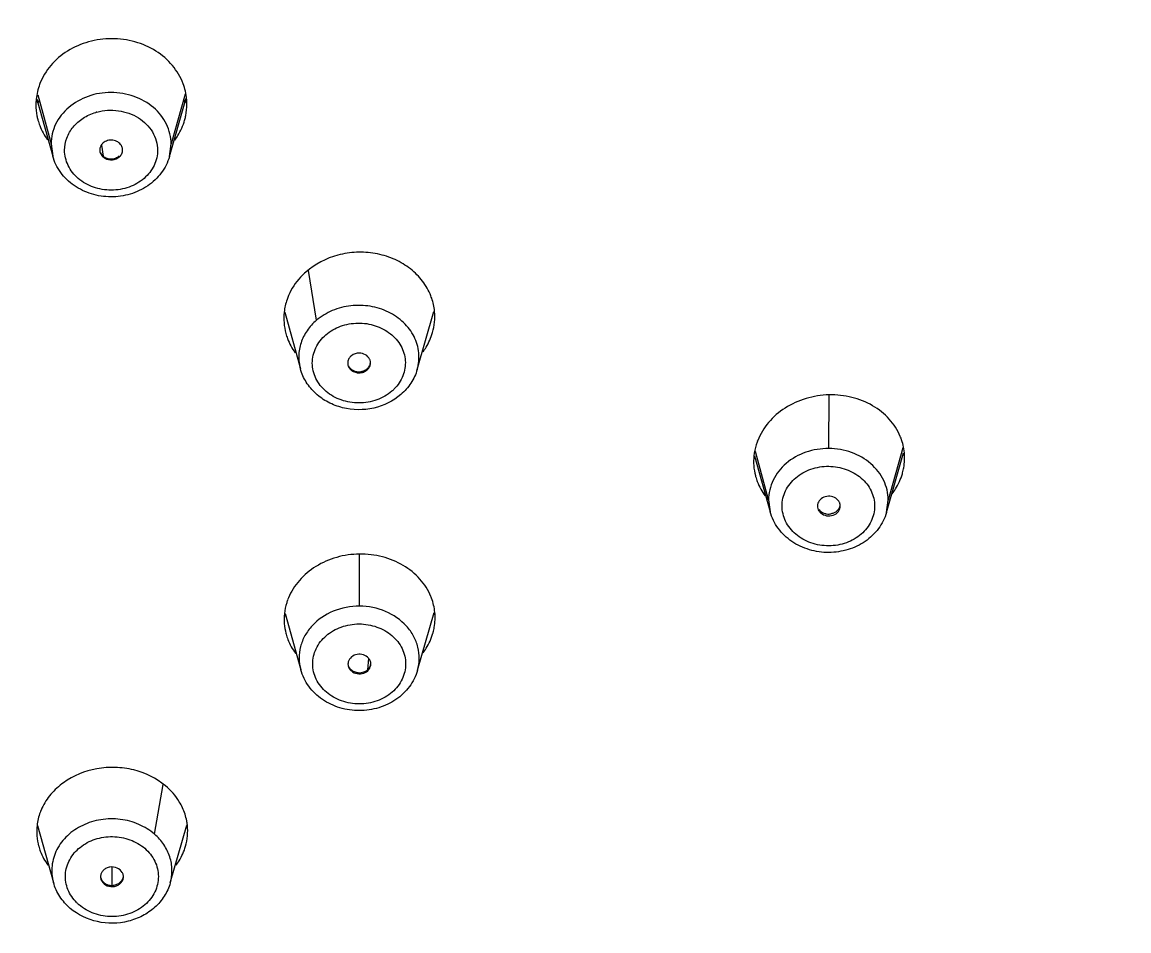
# Model space of a CAD drawing. Extents: x 881 to 2009, y 679 to 1506.
# Drawn here: x 1360.64 to 1384.82, y 1327.43 to 1347.27 of the extents above; entities that cross this region are included whole.
import ezdxf

# ---------------------------------------------------------------- set-up
doc = ezdxf.new("R2010")
doc.units = 0
doc.header["$LTSCALE"] = 10
doc.header["$MEASUREMENT"] = 0
doc.layers.add('1_1', color=7, linetype='CONTINUOUS')

msp = doc.modelspace()

# ---------------------------------------------------------------- linework, layer by layer
at = {"layer": '1_1', "color": 7, "linetype": 'Continuous'}
for p, q in [((1361.011, 1345.518), (1360.96, 1345.593)), ((1360.96, 1345.591), (1361.304, 1344.351)), ((1363.855, 1344.338), (1364.217, 1345.595)), ((1364.216, 1345.597), (1364.17, 1345.53)), ((1362.37, 1344.586), (1362.406, 1344.35)), ((1362.833, 1344.482), (1362.833, 1344.484)), ((1361.304, 1344.351), (1361.304, 1344.351)), ((1366.374, 1340.942), (1366.717, 1339.703)), ((1366.382, 1340.912), (1366.374, 1340.921)), ((1369.269, 1339.69), (1369.634, 1340.958)), ((1368.25, 1339.831), (1368.25, 1339.832)), ((1379.524, 1336.569), (1379.898, 1337.871)), ((1376.643, 1337.803), (1376.982, 1336.581)), ((1378.015, 1336.709), (1378.015, 1336.708)), ((1366.384, 1334.358), (1366.725, 1333.132)), ((1369.276, 1333.12), (1369.64, 1334.383)), ((1367.757, 1333.259), (1367.757, 1333.258)), ((1369.276, 1333.12), (1369.276, 1333.12)), ((1360.975, 1329.733), (1361.321, 1328.488)), ((1363.873, 1328.476), (1364.235, 1329.736))]:
    msp.add_line(p, q, dxfattribs=at)
at = {"layer": '1_1', "color": 9, "linetype": 'Continuous'}
for p, q in [((1360.978, 1345.69), (1361.268, 1344.616)), ((1364.197, 1345.7), (1363.894, 1344.615)), ((1361.268, 1344.616), (1361.304, 1344.351)), ((1363.856, 1344.339), (1363.894, 1344.615)), ((1367.069, 1340.763), (1366.892, 1341.854)), ((1378.264, 1337.963), (1378.268, 1339.135)), ((1376.946, 1336.84), (1376.661, 1337.898)), ((1379.88, 1337.976), (1379.562, 1336.839)), ((1376.946, 1336.84), (1376.981, 1336.582)), ((1379.524, 1336.569), (1379.562, 1336.839)), ((1368.006, 1334.52), (1368.01, 1335.658)), ((1368.207, 1333.376), (1368.184, 1333.133)), ((1363.529, 1329.542), (1363.715, 1330.63)), ((1362.595, 1328.82), (1362.6, 1328.424))]:
    msp.add_line(p, q, dxfattribs=at)
at = {"layer": '1_1', "color": 7, "linetype": 'Continuous'}
for centre, radius, start, end in [((1362.228, 1345.464), 1.291, 159.3937, 174.302), ((1362.241, 1345.459), 1.305, 158.7463, 159.4072), ((1362.955, 1345.477), 1.282, 5.3018, 20.7242), ((1362.186, 1345.469), 1.249, 174.356, 180.0826), ((1362.996, 1345.482), 1.242, 0.0708, 5.2437), ((1362.222, 1345.475), 1.285, 194.5498, 195.4625), ((1362.943, 1345.489), 1.295, 343.9825, 344.9221), ((1362.518, 1344.484), 0.185, 173.4182, 179.6293), ((1367.59, 1340.806), 1.235, 173.6439, 195.5393), ((1368.408, 1340.842), 1.247, 343.8998, 5.3949), ((1367.936, 1339.833), 0.186, 174.5703, 194.6329), ((1377.925, 1337.659), 1.308, 158.4488, 159.3075), ((1378.675, 1337.75), 1.246, 20.6432, 22.5758), ((1378.691, 1337.756), 1.229, 5.4655, 20.6529), ((1377.836, 1337.677), 1.216, 174.0183, 194.5513), ((1377.85, 1337.68), 1.23, 194.5136, 195.4864), ((1378.64, 1337.768), 1.28, 343.9675, 344.9456), ((1378.198, 1336.708), 0.183, 170.5947, 179.6869), ((1367.639, 1334.214), 1.28, 157.6979, 159.1051), ((1368.413, 1334.256), 1.25, 20.6771, 22.4917), ((1368.434, 1334.264), 1.227, 5.6274, 20.6941), ((1367.57, 1334.231), 1.208, 173.9403, 194.5772), ((1367.59, 1334.236), 1.229, 194.5458, 195.4811), ((1368.41, 1334.276), 1.252, 343.9654, 344.9245), ((1367.938, 1333.258), 0.181, 174.2401, 179.7181), ((1362.144, 1329.597), 1.19, 173.372, 195.5406), ((1363.061, 1329.609), 1.193, 343.8855, 6.1493), ((1362.531, 1328.611), 0.182, 173.7531, 180.0402)]:
    msp.add_arc(centre, radius, start, end, dxfattribs=at)
at = {"layer": '1_1', "color": 9, "linetype": 'Continuous'}
for centre, radius, start, end in [((1362.309, 1346.469), 1.639, 213.807, 215.7849), ((1362.847, 1346.502), 1.671, 324.0465, 325.7119), ((1362.568, 1344.223), 1.128, 105.4067, 106.647), ((1367.674, 1341.789), 1.583, 213.6595, 214.399), ((1368.262, 1341.883), 1.679, 324.7056, 325.3128), ((1368.107, 1339.919), 0.931, 310.8986, 315.2794), ((1378.505, 1338.827), 1.708, 323.8838, 325.6172), ((1377.885, 1338.635), 1.522, 214.1665, 214.8339), ((1377.897, 1338.644), 1.537, 214.8366, 217.089), ((1367.664, 1335.229), 1.571, 214.394, 217.0157), ((1368.296, 1335.316), 1.655, 323.1763, 325.2594), ((1362.257, 1330.614), 1.576, 215.2137, 215.7588), ((1362.492, 1328.712), 0.94, 225.3079, 229.5698)]:
    msp.add_arc(centre, radius, start, end, dxfattribs=at)
at = {"layer": '1_1', "color": 7, "linetype": 'Continuous'}
for points, knots in [([(1408.629, 1347.291), (1408.387, 1350.01), (1407.293, 1355.453), (1403.92, 1363.14), (1398.949, 1370.125), (1392.57, 1376.161), (1385.016, 1381.049), (1376.555, 1384.628), (1367.482, 1386.782), (1358.111, 1387.441), (1348.763, 1386.583), (1339.76, 1384.237), (1331.414, 1380.478), (1324.015, 1375.428), (1317.828, 1369.253), (1313.08, 1362.159), (1309.956, 1354.398), (1309.039, 1348.937), (1308.885, 1346.217)], [0, 0, 0, 0, 0.058147, 0.117164, 0.177537, 0.239517, 0.303127, 0.368165, 0.434243, 0.500845, 0.567391, 0.633308, 0.698098, 0.761407, 0.823071, 0.883159, 0.941969, 1, 1, 1, 1]), ([(1364.155, 1345.931), (1364.1, 1346.075), (1363.936, 1346.35), (1363.565, 1346.666), (1363.104, 1346.867), (1362.595, 1346.936), (1362.085, 1346.867), (1361.622, 1346.666), (1361.248, 1346.351), (1361.081, 1346.076), (1361.025, 1345.932)], [0, 0, 0, 0, 0.117836, 0.240661, 0.368372, 0.499117, 0.630034, 0.758213, 0.881647, 1, 1, 1, 1]), ([(1360.937, 1345.467), (1360.937, 1345.388), (1360.948, 1345.281), (1360.971, 1345.178), (1360.978, 1345.152)], [0, 0, 0, 0, 0.748537, 1, 1, 1, 1]), ([(1364.193, 1345.152), (1364.201, 1345.179), (1364.226, 1345.288), (1364.237, 1345.4), (1364.237, 1345.484)], [0, 0, 0, 0, 0.251721, 1, 1, 1, 1]), ([(1360.983, 1345.132), (1360.994, 1345.094), (1361.044, 1344.942), (1361.122, 1344.799), (1361.193, 1344.702)], [0, 0, 0, 0, 0.247665, 1, 1, 1, 1]), ([(1363.971, 1344.697), (1363.996, 1344.73), (1364.087, 1344.865), (1364.154, 1345.015), (1364.188, 1345.131)], [0, 0, 0, 0, 0.253975, 1, 1, 1, 1]), ([(1362.805, 1344.582), (1362.786, 1344.612), (1362.731, 1344.666), (1362.621, 1344.704), (1362.504, 1344.696), (1362.434, 1344.66), (1362.406, 1344.636)], [0, 0, 0, 0, 0.238578, 0.492411, 0.750862, 1, 1, 1, 1]), ([(1362.333, 1344.485), (1362.332, 1344.455), (1362.343, 1344.413), (1362.364, 1344.379), (1362.371, 1344.37)], [0, 0, 0, 0, 0.742961, 1, 1, 1, 1]), ([(1362.365, 1344.589), (1362.36, 1344.583), (1362.345, 1344.557), (1362.336, 1344.527), (1362.334, 1344.505)], [0, 0, 0, 0, 0.255345, 1, 1, 1, 1]), ([(1362.353, 1344.422), (1362.356, 1344.415), (1362.37, 1344.389), (1362.389, 1344.365), (1362.406, 1344.35)], [0, 0, 0, 0, 0.245124, 1, 1, 1, 1]), ([(1362.371, 1344.37), (1362.375, 1344.363), (1362.398, 1344.336), (1362.426, 1344.315), (1362.449, 1344.302)], [0, 0, 0, 0, 0.244453, 1, 1, 1, 1]), ([(1362.76, 1344.332), (1362.782, 1344.351), (1362.819, 1344.397), (1362.832, 1344.455), (1362.833, 1344.482)], [0, 0, 0, 0, 0.511198, 1, 1, 1, 1]), ([(1362.833, 1344.484), (1362.833, 1344.509), (1362.825, 1344.544), (1362.809, 1344.574), (1362.805, 1344.582)], [0, 0, 0, 0, 0.744167, 1, 1, 1, 1]), ([(1363.856, 1344.339), (1363.819, 1344.211), (1363.694, 1343.964), (1363.389, 1343.679), (1363.003, 1343.499), (1362.575, 1343.439), (1362.148, 1343.503), (1361.764, 1343.686), (1361.462, 1343.974), (1361.339, 1344.223), (1361.304, 1344.351)], [0, 0, 0, 0, 0.120508, 0.244019, 0.370911, 0.500014, 0.629115, 0.755998, 0.879497, 1, 1, 1, 1]), ([(1362.406, 1344.35), (1362.43, 1344.33), (1362.488, 1344.302), (1362.583, 1344.279), (1362.679, 1344.302), (1362.737, 1344.332), (1362.76, 1344.353)], [0, 0, 0, 0, 0.242438, 0.49849, 0.754587, 1, 1, 1, 1]), ([(1362.449, 1344.302), (1362.497, 1344.276), (1362.61, 1344.254), (1362.719, 1344.297), (1362.76, 1344.332)], [0, 0, 0, 0, 0.504622, 1, 1, 1, 1]), ([(1369.549, 1341.341), (1369.5, 1341.453), (1369.368, 1341.668), (1369.088, 1341.93), (1368.743, 1342.124), (1368.353, 1342.237), (1367.942, 1342.263), (1367.408, 1342.183), (1367.034, 1341.992), (1366.836, 1341.818)], [0, 0, 0, 0, 0.116089, 0.236286, 0.360828, 0.488912, 0.618976, 0.749008, 1, 1, 1, 1]), ([(1366.836, 1341.818), (1366.795, 1341.782), (1366.642, 1341.634), (1366.521, 1341.452), (1366.459, 1341.307)], [0, 0, 0, 0, 0.25599, 1, 1, 1, 1]), ([(1366.459, 1341.307), (1366.446, 1341.277), (1366.401, 1341.16), (1366.372, 1341.036), (1366.362, 1340.943)], [0, 0, 0, 0, 0.252582, 1, 1, 1, 1]), ([(1369.649, 1340.959), (1369.639, 1341.058), (1369.611, 1341.188), (1369.562, 1341.311), (1369.549, 1341.341)], [0, 0, 0, 0, 0.747864, 1, 1, 1, 1]), ([(1369.397, 1340.075), (1369.421, 1340.107), (1369.508, 1340.238), (1369.573, 1340.384), (1369.605, 1340.497)], [0, 0, 0, 0, 0.254572, 1, 1, 1, 1]), ([(1366.4, 1340.475), (1366.41, 1340.438), (1366.459, 1340.289), (1366.535, 1340.15), (1366.604, 1340.055)], [0, 0, 0, 0, 0.247477, 1, 1, 1, 1]), ([(1367.999, 1340.047), (1367.94, 1340.047), (1367.848, 1340.018), (1367.771, 1339.931), (1367.753, 1339.877), (1367.75, 1339.85)], [0, 0, 0, 0, 0.520347, 0.765755, 1, 1, 1, 1]), ([(1368.23, 1339.915), (1368.211, 1339.955), (1368.141, 1340.024), (1368.047, 1340.047), (1367.999, 1340.047)], [0, 0, 0, 0, 0.481562, 1, 1, 1, 1]), ([(1367.756, 1339.785), (1367.762, 1339.762), (1367.785, 1339.715), (1367.862, 1339.641), (1367.945, 1339.617), (1368, 1339.617)], [0, 0, 0, 0, 0.234976, 0.481386, 1, 1, 1, 1]), ([(1367.768, 1339.772), (1367.778, 1339.751), (1367.803, 1339.712), (1367.86, 1339.67), (1367.927, 1339.646), (1367.975, 1339.638), (1368, 1339.638)], [0, 0, 0, 0, 0.241222, 0.484892, 0.738771, 1, 1, 1, 1]), ([(1368, 1339.638), (1368.03, 1339.639), (1368.088, 1339.653), (1368.167, 1339.69), (1368.224, 1339.753), (1368.244, 1339.806), (1368.248, 1339.832)], [0, 0, 0, 0, 0.265329, 0.520438, 0.764908, 1, 1, 1, 1]), ([(1368, 1339.617), (1368.032, 1339.617), (1368.096, 1339.628), (1368.178, 1339.674), (1368.235, 1339.745), (1368.249, 1339.803), (1368.25, 1339.831)], [0, 0, 0, 0, 0.267255, 0.524665, 0.767651, 1, 1, 1, 1]), ([(1368.25, 1339.832), (1368.249, 1339.853), (1368.244, 1339.882), (1368.233, 1339.908), (1368.23, 1339.915)], [0, 0, 0, 0, 0.745812, 1, 1, 1, 1]), ([(1368.913, 1339.142), (1368.746, 1338.997), (1368.324, 1338.793), (1367.744, 1338.802), (1367.321, 1338.961), (1367.046, 1339.152), (1366.834, 1339.402), (1366.746, 1339.601), (1366.717, 1339.703)], [0, 0, 0, 0, 0.250378, 0.506129, 0.633355, 0.758101, 0.880155, 1, 1, 1, 1]), ([(1369.269, 1339.69), (1369.239, 1339.585), (1369.145, 1339.382), (1368.997, 1339.215), (1368.913, 1339.142)], [0, 0, 0, 0, 0.495272, 1, 1, 1, 1]), ([(1378.268, 1339.135), (1378.099, 1339.131), (1377.762, 1339.078), (1377.303, 1338.871), (1376.933, 1338.554), (1376.765, 1338.281), (1376.709, 1338.139)], [0, 0, 0, 0, 0.261193, 0.517677, 0.764488, 1, 1, 1, 1]), ([(1379.825, 1338.229), (1379.768, 1338.366), (1379.599, 1338.628), (1379.227, 1338.923), (1378.769, 1339.104), (1378.436, 1339.139), (1378.268, 1339.135)], [0, 0, 0, 0, 0.234529, 0.479742, 0.736089, 1, 1, 1, 1]), ([(1376.702, 1338.121), (1376.692, 1338.095), (1376.657, 1337.992), (1376.635, 1337.885), (1376.627, 1337.804)], [0, 0, 0, 0, 0.252341, 1, 1, 1, 1]), ([(1379.877, 1337.435), (1379.886, 1337.471), (1379.918, 1337.615), (1379.925, 1337.764), (1379.914, 1337.873)], [0, 0, 0, 0, 0.252313, 1, 1, 1, 1]), ([(1376.664, 1337.351), (1376.675, 1337.314), (1376.724, 1337.164), (1376.802, 1337.024), (1376.873, 1336.929)], [0, 0, 0, 0, 0.247629, 1, 1, 1, 1]), ([(1379.651, 1336.976), (1379.676, 1337.01), (1379.769, 1337.145), (1379.837, 1337.297), (1379.871, 1337.414)], [0, 0, 0, 0, 0.254945, 1, 1, 1, 1]), ([(1378.441, 1336.859), (1378.408, 1336.888), (1378.322, 1336.928), (1378.185, 1336.922), (1378.066, 1336.857), (1378.024, 1336.777), (1378.017, 1336.738)], [0, 0, 0, 0, 0.254455, 0.516766, 0.76783, 1, 1, 1, 1]), ([(1378.088, 1336.589), (1378.104, 1336.576), (1378.143, 1336.556), (1378.205, 1336.536), (1378.273, 1336.529), (1378.329, 1336.544), (1378.371, 1336.56), (1378.401, 1336.574), (1378.429, 1336.59), (1378.461, 1336.618), (1378.492, 1336.659), (1378.507, 1336.698), (1378.511, 1336.717)], [0, 0, 0, 0, 0.120088, 0.248211, 0.37963, 0.511413, 0.576928, 0.640692, 0.702592, 0.76448, 0.885955, 1, 1, 1, 1]), ([(1378.088, 1336.556), (1378.124, 1336.525), (1378.216, 1336.485), (1378.361, 1336.497), (1378.481, 1336.575), (1378.515, 1336.665), (1378.515, 1336.707)], [0, 0, 0, 0, 0.256572, 0.520229, 0.76986, 1, 1, 1, 1]), ([(1378.501, 1336.777), (1378.498, 1336.784), (1378.483, 1336.815), (1378.461, 1336.843), (1378.441, 1336.859)], [0, 0, 0, 0, 0.24562, 1, 1, 1, 1]), ([(1378.265, 1335.693), (1378.122, 1335.692), (1377.835, 1335.732), (1377.446, 1335.914), (1377.141, 1336.203), (1377.017, 1336.453), (1376.981, 1336.582)], [0, 0, 0, 0, 0.258191, 0.511996, 0.759029, 1, 1, 1, 1]), ([(1379.524, 1336.569), (1379.487, 1336.442), (1379.365, 1336.199), (1379.066, 1335.916), (1378.687, 1335.736), (1378.406, 1335.694), (1378.265, 1335.693)], [0, 0, 0, 0, 0.241096, 0.488109, 0.741817, 1, 1, 1, 1]), ([(1368.009, 1335.658), (1367.841, 1335.656), (1367.507, 1335.609), (1367.05, 1335.411), (1366.681, 1335.105), (1366.512, 1334.839), (1366.455, 1334.7)], [0, 0, 0, 0, 0.262355, 0.519019, 0.765278, 1, 1, 1, 1]), ([(1369.568, 1334.734), (1369.511, 1334.872), (1369.342, 1335.136), (1368.97, 1335.434), (1368.512, 1335.621), (1368.177, 1335.66), (1368.009, 1335.658)], [0, 0, 0, 0, 0.234186, 0.479698, 0.736349, 1, 1, 1, 1]), ([(1366.443, 1334.67), (1366.434, 1334.645), (1366.399, 1334.544), (1366.377, 1334.438), (1366.368, 1334.359)], [0, 0, 0, 0, 0.252133, 1, 1, 1, 1]), ([(1369.619, 1333.95), (1369.629, 1333.986), (1369.66, 1334.128), (1369.666, 1334.276), (1369.656, 1334.384)], [0, 0, 0, 0, 0.25192, 1, 1, 1, 1]), ([(1366.406, 1333.908), (1366.416, 1333.87), (1366.465, 1333.72), (1366.544, 1333.58), (1366.614, 1333.484)], [0, 0, 0, 0, 0.247139, 1, 1, 1, 1]), ([(1369.396, 1333.499), (1369.421, 1333.532), (1369.512, 1333.665), (1369.58, 1333.814), (1369.613, 1333.93)], [0, 0, 0, 0, 0.254866, 1, 1, 1, 1]), ([(1367.757, 1333.258), (1367.757, 1333.23), (1367.766, 1333.191), (1367.785, 1333.158), (1367.79, 1333.15)], [0, 0, 0, 0, 0.743775, 1, 1, 1, 1]), ([(1368.183, 1333.409), (1368.149, 1333.439), (1368.061, 1333.479), (1367.92, 1333.471), (1367.801, 1333.4), (1367.762, 1333.317), (1367.758, 1333.276)], [0, 0, 0, 0, 0.255276, 0.518131, 0.768629, 1, 1, 1, 1]), ([(1367.83, 1333.106), (1367.866, 1333.075), (1367.958, 1333.035), (1368.103, 1333.047), (1368.223, 1333.125), (1368.256, 1333.215), (1368.257, 1333.257)], [0, 0, 0, 0, 0.256553, 0.520181, 0.769862, 1, 1, 1, 1]), ([(1368.243, 1333.326), (1368.24, 1333.334), (1368.225, 1333.365), (1368.203, 1333.392), (1368.183, 1333.409)], [0, 0, 0, 0, 0.245615, 1, 1, 1, 1]), ([(1368.184, 1333.133), (1368.204, 1333.151), (1368.233, 1333.192), (1368.252, 1333.239), (1368.255, 1333.262)], [0, 0, 0, 0, 0.537817, 1, 1, 1, 1]), ([(1368.008, 1332.24), (1367.864, 1332.24), (1367.577, 1332.281), (1367.189, 1332.464), (1366.884, 1332.753), (1366.76, 1333.003), (1366.725, 1333.132)], [0, 0, 0, 0, 0.258223, 0.51201, 0.759034, 1, 1, 1, 1]), ([(1367.776, 1333.196), (1367.779, 1333.19), (1367.794, 1333.164), (1367.813, 1333.141), (1367.83, 1333.127)], [0, 0, 0, 0, 0.24607, 1, 1, 1, 1]), ([(1367.83, 1333.127), (1367.854, 1333.108), (1367.912, 1333.081), (1368.036, 1333.055), (1368.136, 1333.091), (1368.184, 1333.133)], [0, 0, 0, 0, 0.241565, 0.499593, 1, 1, 1, 1]), ([(1369.276, 1333.12), (1369.24, 1332.992), (1369.116, 1332.747), (1368.815, 1332.463), (1368.432, 1332.282), (1368.149, 1332.241), (1368.008, 1332.24)], [0, 0, 0, 0, 0.241054, 0.488064, 0.741771, 1, 1, 1, 1]), ([(1363.769, 1330.597), (1363.571, 1330.763), (1363.2, 1330.942), (1362.673, 1331.013), (1362.138, 1330.975), (1361.634, 1330.771), (1361.255, 1330.427), (1361.12, 1330.218), (1361.069, 1330.109)], [0, 0, 0, 0, 0.249537, 0.379779, 0.510536, 0.763433, 0.884116, 1, 1, 1, 1]), ([(1364.142, 1330.117), (1364.121, 1330.162), (1364.025, 1330.342), (1363.887, 1330.498), (1363.769, 1330.597)], [0, 0, 0, 0, 0.244857, 1, 1, 1, 1]), ([(1361.069, 1330.109), (1361.055, 1330.079), (1361.005, 1329.959), (1360.974, 1329.831), (1360.962, 1329.734)], [0, 0, 0, 0, 0.25297, 1, 1, 1, 1]), ([(1364.248, 1329.737), (1364.244, 1329.77), (1364.225, 1329.9), (1364.183, 1330.027), (1364.142, 1330.117)], [0, 0, 0, 0, 0.248449, 1, 1, 1, 1]), ([(1360.998, 1329.278), (1361.008, 1329.241), (1361.056, 1329.094), (1361.132, 1328.957), (1361.201, 1328.863)], [0, 0, 0, 0, 0.24666, 1, 1, 1, 1]), ([(1364, 1328.863), (1364.024, 1328.895), (1364.111, 1329.023), (1364.176, 1329.167), (1364.208, 1329.278)], [0, 0, 0, 0, 0.254812, 1, 1, 1, 1]), ([(1362.824, 1328.705), (1362.8, 1328.748), (1362.714, 1328.819), (1362.579, 1328.834), (1362.478, 1328.803), (1362.413, 1328.76), (1362.368, 1328.701), (1362.353, 1328.654), (1362.351, 1328.631)], [0, 0, 0, 0, 0.244815, 0.506852, 0.637882, 0.763967, 0.884228, 1, 1, 1, 1]), ([(1362.85, 1328.611), (1362.85, 1328.635), (1362.843, 1328.669), (1362.828, 1328.698), (1362.824, 1328.705)], [0, 0, 0, 0, 0.744599, 1, 1, 1, 1]), ([(1361.689, 1327.922), (1361.601, 1327.996), (1361.447, 1328.169), (1361.351, 1328.379), (1361.321, 1328.488)], [0, 0, 0, 0, 0.504941, 1, 1, 1, 1]), ([(1363.873, 1328.476), (1363.844, 1328.375), (1363.754, 1328.179), (1363.543, 1327.932), (1363.27, 1327.745), (1362.85, 1327.587), (1362.275, 1327.579), (1361.856, 1327.779), (1361.689, 1327.922)], [0, 0, 0, 0, 0.119817, 0.241822, 0.366493, 0.493636, 0.749361, 1, 1, 1, 1]), ([(1362.35, 1328.611), (1362.35, 1328.587), (1362.357, 1328.553), (1362.371, 1328.524), (1362.375, 1328.517)], [0, 0, 0, 0, 0.744599, 1, 1, 1, 1]), ([(1362.352, 1328.604), (1362.361, 1328.553), (1362.412, 1328.479), (1362.512, 1328.432), (1362.571, 1328.423), (1362.6, 1328.424)], [0, 0, 0, 0, 0.470414, 0.730325, 1, 1, 1, 1]), ([(1362.375, 1328.517), (1362.401, 1328.472), (1362.491, 1328.4), (1362.631, 1328.389), (1362.734, 1328.425), (1362.798, 1328.473), (1362.84, 1328.538), (1362.85, 1328.587), (1362.85, 1328.611)], [0, 0, 0, 0, 0.245933, 0.508989, 0.639882, 0.76527, 0.884766, 1, 1, 1, 1]), ([(1362.6, 1328.424), (1362.63, 1328.425), (1362.686, 1328.442), (1362.769, 1328.471), (1362.823, 1328.536), (1362.844, 1328.585), (1362.848, 1328.61)], [0, 0, 0, 0, 0.270979, 0.523888, 0.774923, 1, 1, 1, 1])]:
    msp.add_open_spline(points, degree=3, knots=knots, dxfattribs=at)
at = {"layer": '1_1', "color": 9, "linetype": 'Continuous'}
for points, knots in [([(1407.83, 1345.875), (1407.35, 1348.358), (1405.862, 1353.285), (1402.19, 1360.159), (1397.181, 1366.367), (1390.998, 1371.718), (1383.833, 1376.054), (1375.906, 1379.248), (1367.462, 1381.206), (1361.659, 1381.648), (1358.751, 1381.651)], [0, 0, 0, 0, 0.115585, 0.23338, 0.354112, 0.478106, 0.605282, 0.73519, 0.867081, 1, 1, 1, 1]), ([(1311.945, 1338.951), (1311.943, 1340.267), (1312.092, 1342.907), (1312.765, 1346.824), (1313.883, 1350.665), (1315.433, 1354.391), (1317.402, 1357.966), (1319.769, 1361.357), (1322.511, 1364.531), (1326.658, 1368.459), (1332.655, 1372.664), (1340.78, 1376.372), (1349.584, 1378.651), (1358.733, 1379.416), (1367.884, 1378.642), (1376.692, 1376.355), (1384.824, 1372.64), (1390.83, 1368.429), (1394.985, 1364.498), (1397.734, 1361.322), (1400.108, 1357.929), (1402.085, 1354.352), (1403.643, 1350.624), (1404.769, 1346.783), (1405.451, 1342.865), (1405.605, 1340.225), (1405.607, 1338.909)], [0, 0, 0, 0, 0.02886, 0.057821, 0.086962, 0.116375, 0.146131, 0.176287, 0.206881, 0.237936, 0.30135, 0.366425, 0.432753, 0.499756, 0.566777, 0.633154, 0.698306, 0.761811, 0.792913, 0.823555, 0.853754, 0.883548, 0.912994, 0.942159, 0.971134, 1, 1, 1, 1]), ([(1363.894, 1344.615), (1363.893, 1344.762), (1363.819, 1345.067), (1363.519, 1345.44), (1363.085, 1345.683), (1362.58, 1345.767), (1362.075, 1345.684), (1361.641, 1345.441), (1361.342, 1345.068), (1361.268, 1344.763), (1361.268, 1344.616)], [0, 0, 0, 0, 0.116169, 0.237771, 0.366604, 0.500242, 0.63381, 0.762477, 0.883906, 1, 1, 1, 1]), ([(1362.269, 1345.31), (1362.42, 1345.352), (1362.742, 1345.372), (1363.185, 1345.219), (1363.461, 1344.951), (1363.576, 1344.689), (1363.596, 1344.55), (1363.596, 1344.482)], [0, 0, 0, 0, 0.264459, 0.524132, 0.768168, 0.885239, 1, 1, 1, 1]), ([(1361.564, 1344.479), (1361.564, 1344.569), (1361.598, 1344.753), (1361.743, 1344.998), (1361.965, 1345.192), (1362.148, 1345.274), (1362.245, 1345.303)], [0, 0, 0, 0, 0.236293, 0.479665, 0.734301, 1, 1, 1, 1]), ([(1363.596, 1344.482), (1363.597, 1344.368), (1363.542, 1344.13), (1363.311, 1343.84), (1362.975, 1343.65), (1362.583, 1343.584), (1362.191, 1343.649), (1361.853, 1343.838), (1361.622, 1344.128), (1361.563, 1344.365), (1361.564, 1344.479)], [0, 0, 0, 0, 0.116101, 0.237463, 0.36608, 0.499647, 0.633306, 0.762172, 0.883757, 1, 1, 1, 1]), ([(1369.269, 1339.69), (1369.303, 1339.807), (1369.327, 1340.057), (1369.219, 1340.422), (1368.982, 1340.734), (1368.646, 1340.964), (1368.245, 1341.089), (1367.819, 1341.1), (1367.411, 1340.996), (1367.172, 1340.851), (1367.069, 1340.764)], [0, 0, 0, 0, 0.114554, 0.230238, 0.350522, 0.476789, 0.607975, 0.741202, 0.87289, 1, 1, 1, 1]), ([(1367.069, 1340.764), (1366.991, 1340.697), (1366.854, 1340.548), (1366.719, 1340.279), (1366.667, 1339.989), (1366.692, 1339.795), (1366.717, 1339.703)], [0, 0, 0, 0, 0.259682, 0.510395, 0.755347, 1, 1, 1, 1]), ([(1367.274, 1340.448), (1367.368, 1340.528), (1367.592, 1340.655), (1367.973, 1340.724), (1368.356, 1340.668), (1368.691, 1340.494), (1368.93, 1340.221), (1369.034, 1339.885), (1368.98, 1339.54), (1368.849, 1339.346), (1368.768, 1339.264)], [0, 0, 0, 0, 0.128611, 0.262031, 0.395802, 0.525168, 0.647557, 0.76419, 0.879822, 1, 1, 1, 1]), ([(1368.716, 1339.215), (1368.62, 1339.132), (1368.39, 1339.002), (1367.998, 1338.936), (1367.606, 1339), (1367.268, 1339.189), (1367.035, 1339.479), (1366.95, 1339.83), (1367.034, 1340.18), (1367.183, 1340.37), (1367.274, 1340.448)], [0, 0, 0, 0, 0.12862, 0.262163, 0.395825, 0.524676, 0.646306, 0.762499, 0.878561, 1, 1, 1, 1]), ([(1405.607, 1338.909), (1405.608, 1337.592), (1405.46, 1334.953), (1404.787, 1331.036), (1403.669, 1327.195), (1402.118, 1323.469), (1400.15, 1319.893), (1397.783, 1316.502), (1395.041, 1313.328), (1390.893, 1309.401), (1384.896, 1305.196), (1376.771, 1301.488), (1367.967, 1299.209), (1358.818, 1298.443), (1349.668, 1299.218), (1340.859, 1301.505), (1332.727, 1305.22), (1326.722, 1309.43), (1322.566, 1313.361), (1319.817, 1316.538), (1317.443, 1319.931), (1315.467, 1323.508), (1313.908, 1327.236), (1312.782, 1331.077), (1312.1, 1334.994), (1311.946, 1337.635), (1311.945, 1338.951)], [0, 0, 0, 0, 0.02886, 0.057821, 0.086962, 0.116375, 0.146131, 0.176287, 0.206881, 0.237936, 0.30135, 0.366425, 0.432753, 0.499756, 0.566777, 0.633154, 0.698306, 0.761811, 0.792913, 0.823555, 0.853754, 0.883548, 0.912994, 0.942159, 0.971134, 1, 1, 1, 1]), ([(1378.264, 1337.963), (1378.094, 1337.965), (1377.756, 1337.911), (1377.319, 1337.668), (1377.019, 1337.295), (1376.946, 1336.988), (1376.946, 1336.84)], [0, 0, 0, 0, 0.267272, 0.524769, 0.767758, 1, 1, 1, 1]), ([(1379.562, 1336.839), (1379.562, 1336.986), (1379.49, 1337.289), (1379.194, 1337.66), (1378.765, 1337.904), (1378.432, 1337.962), (1378.264, 1337.963)], [0, 0, 0, 0, 0.232301, 0.475375, 0.732822, 1, 1, 1, 1]), ([(1377.242, 1336.708), (1377.242, 1336.823), (1377.299, 1337.059), (1377.531, 1337.348), (1377.869, 1337.535), (1378.129, 1337.577), (1378.261, 1337.576)], [0, 0, 0, 0, 0.232257, 0.475212, 0.732678, 1, 1, 1, 1]), ([(1378.261, 1337.576), (1378.391, 1337.575), (1378.648, 1337.53), (1378.98, 1337.342), (1379.209, 1337.055), (1379.264, 1336.82), (1379.264, 1336.707)], [0, 0, 0, 0, 0.267215, 0.524623, 0.767661, 1, 1, 1, 1]), ([(1378.263, 1335.839), (1378.131, 1335.838), (1377.87, 1335.88), (1377.532, 1336.068), (1377.299, 1336.357), (1377.243, 1336.594), (1377.242, 1336.708)], [0, 0, 0, 0, 0.267192, 0.524741, 0.767809, 1, 1, 1, 1]), ([(1379.264, 1336.707), (1379.264, 1336.594), (1379.209, 1336.36), (1378.981, 1336.073), (1378.65, 1335.884), (1378.393, 1335.84), (1378.263, 1335.839)], [0, 0, 0, 0, 0.232411, 0.47534, 0.732664, 1, 1, 1, 1]), ([(1368.006, 1334.52), (1367.811, 1334.52), (1367.426, 1334.449), (1367.023, 1334.179), (1366.808, 1333.885), (1366.709, 1333.641), (1366.677, 1333.384), (1366.702, 1333.214), (1366.725, 1333.132)], [0, 0, 0, 0, 0.268499, 0.524383, 0.646812, 0.765773, 0.882829, 1, 1, 1, 1]), ([(1369.276, 1333.12), (1369.3, 1333.202), (1369.326, 1333.372), (1369.296, 1333.63), (1369.2, 1333.875), (1368.987, 1334.171), (1368.586, 1334.444), (1368.201, 1334.519), (1368.006, 1334.52)], [0, 0, 0, 0, 0.117158, 0.234205, 0.353165, 0.475604, 0.731535, 1, 1, 1, 1]), ([(1368.006, 1332.387), (1367.874, 1332.386), (1367.613, 1332.429), (1367.276, 1332.618), (1367.043, 1332.907), (1366.958, 1333.258), (1367.04, 1333.609), (1367.271, 1333.9), (1367.608, 1334.088), (1367.868, 1334.133), (1368, 1334.133)], [0, 0, 0, 0, 0.133689, 0.262536, 0.384175, 0.500346, 0.616407, 0.737803, 0.866394, 1, 1, 1, 1]), ([(1368, 1334.133), (1368.132, 1334.132), (1368.392, 1334.089), (1368.728, 1333.9), (1368.96, 1333.611), (1369.044, 1333.261), (1368.962, 1332.911), (1368.732, 1332.621), (1368.397, 1332.431), (1368.137, 1332.387), (1368.006, 1332.387)], [0, 0, 0, 0, 0.133698, 0.262527, 0.384165, 0.500353, 0.616432, 0.737815, 0.866405, 1, 1, 1, 1]), ([(1363.529, 1329.542), (1363.427, 1329.63), (1363.189, 1329.776), (1362.782, 1329.884), (1362.357, 1329.877), (1361.956, 1329.755), (1361.617, 1329.529), (1361.378, 1329.219), (1361.267, 1328.856), (1361.288, 1328.605), (1361.321, 1328.488)], [0, 0, 0, 0, 0.127162, 0.258855, 0.392069, 0.523239, 0.64949, 0.769762, 0.885441, 1, 1, 1, 1]), ([(1361.831, 1328.044), (1361.749, 1328.125), (1361.615, 1328.319), (1361.557, 1328.665), (1361.657, 1329.002), (1361.895, 1329.277), (1362.172, 1329.422), (1362.42, 1329.481), (1362.678, 1329.498), (1362.996, 1329.441), (1363.222, 1329.314), (1363.316, 1329.233)], [0, 0, 0, 0, 0.120453, 0.236141, 0.352559, 0.474605, 0.603681, 0.670434, 0.737797, 0.871241, 1, 1, 1, 1]), ([(1363.873, 1328.476), (1363.899, 1328.569), (1363.926, 1328.763), (1363.876, 1329.054), (1363.743, 1329.324), (1363.607, 1329.475), (1363.529, 1329.542)], [0, 0, 0, 0, 0.24463, 0.489591, 0.740311, 1, 1, 1, 1]), ([(1363.316, 1329.233), (1363.406, 1329.155), (1363.557, 1328.966), (1363.641, 1328.617), (1363.558, 1328.266), (1363.328, 1327.976), (1362.992, 1327.787), (1362.601, 1327.721), (1362.21, 1327.785), (1361.979, 1327.914), (1361.883, 1327.996)], [0, 0, 0, 0, 0.121624, 0.237785, 0.35387, 0.475253, 0.603861, 0.737422, 0.871079, 1, 1, 1, 1])]:
    msp.add_open_spline(points, degree=3, knots=knots, dxfattribs=at)
at = {"layer": '1_1', "color": 7, "linetype": 'Continuous'}
for points in [[(1362.406, 1344.636), (1362.39, 1344.622), (1362.376, 1344.606), (1362.365, 1344.589)], [(1378.015, 1336.708), (1378.015, 1336.689), (1378.018, 1336.67), (1378.023, 1336.652)], [(1378.023, 1336.652), (1378.029, 1336.634), (1378.038, 1336.616), (1378.048, 1336.6)], [(1378.048, 1336.634), (1378.059, 1336.618), (1378.073, 1336.602), (1378.088, 1336.589)], [(1378.515, 1336.707), (1378.515, 1336.73), (1378.51, 1336.755), (1378.501, 1336.777)], [(1378.048, 1336.6), (1378.059, 1336.584), (1378.073, 1336.569), (1378.088, 1336.556)], [(1368.257, 1333.257), (1368.257, 1333.28), (1368.252, 1333.304), (1368.243, 1333.326)], [(1367.79, 1333.15), (1367.801, 1333.134), (1367.815, 1333.119), (1367.83, 1333.106)]]:
    msp.add_open_spline(points, degree=3, dxfattribs=at)

doc.saveas('drawing.dxf')
